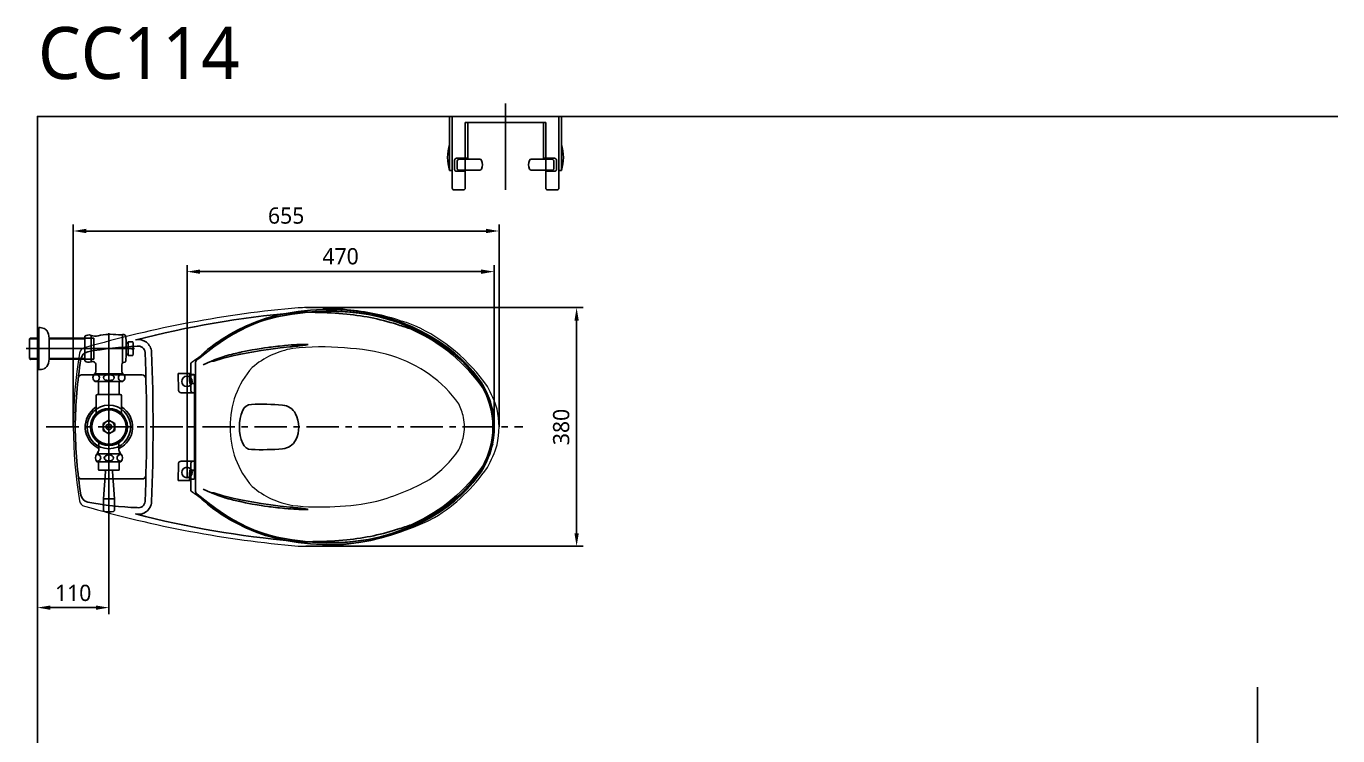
# Model space of a CAD drawing. Extents: x 26 to 4543, y 25 to 3100.
# Drawn here: x 173 to 2190, y 1152 to 2243 of the extents above; entities that cross this region are included whole.
import ezdxf

# ---------------------------------------------------------------- set-up
doc = ezdxf.new("R2010")
doc.units = 0
doc.header["$LTSCALE"] = 20
doc.header["$MEASUREMENT"] = 0
doc.linetypes.add('CENTER', pattern=[2, 1.25, -0.25, 0.25, -0.25])
doc.linetypes.add('DASHED2', pattern=[9.525, 6.35, -3.175])
doc.layers.get('0').update_dxf_attribs({"linetype": 'CONTINUOUS'})
doc.layers.get('DEFPOINTS').update_dxf_attribs({"linetype": 'CONTINUOUS'})
for name, color, linetype in [('1', 1, 'CONTINUOUS'), ('3', 3, 'CONTINUOUS'), ('4', 4, 'CONTINUOUS'), ('6', 6, 'CONTINUOUS'), ('CEN', 1, 'CENTER'), ('CENTER', 2, 'CENTER')]:
    doc.layers.add(name, color=color, linetype=linetype)
for name, color, linetype, lineweight in [('c', 4, 'CONTINUOUS', 20), ('M', 6, 'DASHED2', 5), ('y', 2, 'CONTINUOUS', 9)]:
    doc.layers.add(name, color=color, linetype=linetype, lineweight=lineweight)
doc.styles.add('GHS', font='romans', dxfattribs={"bigfont": 'ghs'})
doc.styles.get("Standard").update_dxf_attribs({"font": 'NanumGothic.ttf'})
doc.dimstyles.get("Standard").update_dxf_attribs({"dimtxt": 2.5, "dimasz": 2, "dimexe": 2, "dimexo": 1, "dimgap": 1.5, "dimtad": 1, "dimdec": 0, "dimlfac": 10, "dimrnd": 0.5, "dimzin": 0, "dimdsep": 46, "dimtxsty": 'Standard', "dimcen": 0, "dimclrt": 2, "dimadec": 0, "dimazin": 0, "dimtfac": 1, "dimtdec": 0, "dimtmove": 0, "dimatfit": 3, "dimfxl": 0, "dimtolj": 1, "dimtzin": 0, "dimarcsym": 0})

# ---------------------------------------------------------------- blocks, each defined once
blk = doc.blocks.new('*D15')
at = {"layer": '3', "color": 3, "lineweight": -2}
for p, q in [((300, 1484.5), (300, 1338.9)), ((190, 1429.6), (190, 1338.9)), ((210, 1348.9), (280, 1348.9))]:
    blk.add_line(p, q, dxfattribs=at)
at = {"layer": '3', "color": 3}
for points in [[(210, 1352.2), (210, 1345.5), (190, 1348.9)], [(280, 1352.2), (280, 1345.5), (300, 1348.9)]]:
    blk.add_solid(points, dxfattribs=at)
at = {"layer": 'DEFPOINTS', "color": 0}
for p in [(300, 1484.5), (190, 1429.6), (300, 1348.9)]:
    blk.add_point(p, dxfattribs=at)
at = {"layer": '3', "color": 2, "insert": (245, 1371.4), "char_height": 25, "attachment_point": 5}
blk.add_mtext('\\A1;110', dxfattribs=at)
blk = doc.blocks.new('A$C73FC0757')
at = {"color": 2}
for p, q in [((98.5, 486.1), (98.5, 481.1)), ((98.5, 486.1), (124, 485.6)), ((262.8, 486.1), (237.3, 485.6)), ((262.8, 486.1), (262.8, 481.1)), ((99.6, 466.5), (84.3, 466.5)), ((98.5, 481.1), (98.5, 474.6)), ((98.5, 474.6), (98.5, 468.8)), ((98.5, 467.7), (98.5, 468.8)), ((100, 465.9), (100.2, 462.1)), ((101.9, 466.3), (112.4, 466.3)), ((113.4, 465.8), (113.3, 465.8)), ((113.6, 462.9), (113.5, 464.5)), ((113.8, 465.8), (113.8, 464.9)), ((114, 465.8), (113.8, 465.8)), ((113.8, 464.9), (113.8, 461.1)), ((114, 466.6), (114, 468.2)), ((114, 466.6), (114, 466.3)), ((125, 466.4), (114, 466.6)), ((114, 466.3), (114, 461.1)), ((128, 481.6), (128, 474.6)), ((128, 474.6), (128, 463.4)), ((233.3, 481.6), (233.3, 474.6)), ((233.3, 474.6), (233.3, 463.4)), ((236.3, 466.4), (247.3, 466.6)), ((247.3, 466.6), (247.3, 468.2)), ((247.3, 466.6), (247.3, 466.3)), ((247.3, 466.3), (247.3, 461.1)), ((247.3, 465.8), (247.5, 465.8)), ((247.5, 465.8), (247.5, 464.9)), ((247.5, 464.9), (247.5, 461.1)), ((247.7, 462.9), (247.8, 464.5)), ((248, 465.8), (248, 465.8)), ((259.4, 466.3), (248.9, 466.3)), ((261.3, 465.9), (261.1, 462.1)), ((261.7, 466.5), (277, 466.5)), ((262.8, 481.1), (262.8, 474.6)), ((262.8, 474.6), (262.8, 468.8)), ((262.8, 467.7), (262.8, 468.8)), ((100.5, 462.8), (100.2, 462.8)), ((180.7, 461.1), (103.2, 461.1)), ((113.8, 462.8), (113.6, 462.8)), ((128, 463.4), (128, 463.1)), ((128, 463.1), (128, 461.1)), ((180.7, 461.1), (258.1, 461.1)), ((233.3, 463.4), (233.3, 463.1)), ((233.3, 463.1), (233.3, 461.1)), ((247.5, 462.8), (247.7, 462.8)), ((260.8, 462.8), (261.2, 462.8))]:
    blk.add_line(p, q, dxfattribs=at)
for points in [[(124, 485.6), (125, 485.5), (125.8, 485.2), (126.8, 484.4), (127.7, 483.1), (128, 481.6)], [(237.3, 485.6), (236.3, 485.5), (235.5, 485.2), (234.5, 484.4), (233.6, 483.1), (233.3, 481.6)], [(81.6, 465.5), (81.4, 465.3)], [(81.7, 465.6), (81.6, 465.5)], [(84.4, 466.5), (83, 466.3), (82, 465.8)], [(98.5, 468.8), (98.5, 468.7), (98.5, 468.1), (98.5, 467.5), (98.5, 466.8), (98.5, 466.5)], [(99.6, 466.5), (100, 466.4)], [(101.9, 466.3), (101.4, 466.2), (100.9, 465.9), (100.6, 465.4), (100.4, 464.9)], [(112.4, 466.3), (112.8, 466.3), (113.2, 466.1), (113.3, 465.8)], [(113.4, 465.8), (113.4, 465.7), (113.5, 465.3)], [(248, 465.8), (247.9, 465.7), (247.9, 465.3)], [(248.9, 466.3), (248.5, 466.3), (248.2, 466.1), (248, 465.8)], [(259.4, 466.3), (259.9, 466.2), (260.4, 465.9), (260.8, 465.4), (260.9, 464.9)], [(261.7, 466.5), (261.3, 466.4)], [(262.8, 468.8), (262.8, 468.7), (262.8, 468.1), (262.8, 467.5), (262.8, 466.8), (262.8, 466.5)], [(277, 466.5), (278.3, 466.3), (279.4, 465.8)], [(279.6, 465.6), (279.8, 465.5)], [(279.8, 465.5), (279.9, 465.3)], [(66.3, 446.2), (61.7, 440.7), (57.8, 435.6), (54.4, 431.1), (51.5, 427.1), (49.2, 423.7), (47.3, 420.9), (43.1, 414.4), (39, 407.6), (37.4, 404.9)], [(73.6, 452.1), (64.4, 440.4)], [(70.1, 449.5), (68.5, 448.4), (66.3, 446.2)], [(70.2, 449.2), (69.5, 447.9)], [(70.2, 449.5), (70.1, 449.5)], [(77.6, 457.4), (73.9, 452.4)], [(82.6, 459.6), (81.5, 459.6), (81.3, 459.6), (81.2, 459.6), (79.8, 459.1), (78.5, 458.4), (77.6, 457.4)], [(80.1, 435.9), (81.6, 439.8), (82.6, 441.9), (85, 447.4)], [(87.7, 459.6), (82.6, 459.6)], [(113.6, 461.1), (113.6, 462.1), (113.6, 462.9)], [(247.7, 461.1), (247.7, 462.1), (247.7, 462.9)], [(273.6, 459.6), (278.8, 459.6)], [(281.3, 435.9), (279.7, 439.8), (278.8, 441.9), (276.3, 447.4)], [(278.8, 459.6), (279.8, 459.6), (280.1, 459.6), (280.1, 459.6), (281.5, 459.1), (282.8, 458.4), (283.7, 457.4)], [(283.7, 457.4), (287.4, 452.4)], [(287.7, 452.1), (296.9, 440.4)], [(291.1, 449.5), (291.2, 449.5)], [(291.1, 449.2), (291.8, 447.9)], [(291.2, 449.5), (292.8, 448.4), (295.1, 446.2)], [(295.1, 446.2), (299.6, 440.7), (303.6, 435.6), (306.9, 431.1), (309.8, 427.1), (312.1, 423.7), (314, 420.9), (318.2, 414.4), (322.3, 407.6), (323.9, 404.9)], [(64.4, 440.4), (57.4, 431.1), (50.7, 421.5), (44.2, 411.6), (38.1, 401.4), (32.3, 390.8), (26.8, 380), (21.9, 369), (17.6, 357.6), (14.1, 345.9), (11.4, 334.2), (9, 322.4), (7.1, 310.5), (5.5, 298.6), (4.2, 286.7)], [(61.2, 436.4), (53.8, 426.2), (46.7, 415.7), (40, 404.9), (33.7, 393.7), (27.7, 382.1), (22.3, 370.3)], [(68.2, 387.3), (70.7, 399.7), (73.7, 412), (75, 416.8), (76.4, 421.6), (77.8, 426.3), (79.2, 431.1), (80.1, 435.9)], [(77.6, 430.8), (75.2, 424.5), (72.2, 415.5)], [(80.1, 435.9), (79.8, 435.4), (79.4, 434.7), (78.9, 433.6), (78.3, 432.3), (77.6, 430.8)], [(293.1, 387.3), (290.6, 399.7), (287.6, 412), (286.3, 416.8), (284.9, 421.6), (283.5, 426.3), (282.1, 431.1), (281.3, 435.9)], [(281.3, 435.9), (281.5, 435.4), (281.9, 434.7), (282.5, 433.6), (283, 432.3), (283.7, 430.8)], [(283.7, 430.8), (286.1, 424.5), (289.1, 415.5)], [(296.9, 440.4), (303.9, 431.1), (310.6, 421.5), (317.1, 411.6), (323.2, 401.4), (329, 390.8), (334.5, 380), (339.4, 369), (343.7, 357.6), (347.2, 345.9), (349.9, 334.2), (352.3, 322.4), (354.3, 310.5), (355.9, 298.6), (357.1, 286.7)], [(300.1, 436.4), (307.5, 426.2), (314.6, 415.7), (321.3, 404.9), (327.7, 393.7), (333.6, 382.1), (339, 370.3)], [(37.4, 404.9), (32, 395), (25.7, 382.1), (19.3, 367), (13.8, 351.6), (9.4, 335.8), (5.9, 319.8), (3, 301.3), (1.1, 282.7), (0, 264), (0, 245.3), (1, 226.7), (3.1, 208.1), (6.3, 189.7), (10, 173.7), (14.6, 158), (20, 142.5), (26.2, 127.4), (33.1, 112.6), (40.9, 98.2), (49.6, 84.3), (59, 70.9), (67.1, 60.6), (75.7, 50.8), (84.9, 41.5), (94.8, 32.8), (105.2, 24.9), (111.9, 20.2), (119, 16), (126.2, 12.2), (133.5, 9.1), (136.6, 7.9), (139.6, 6.8), (142.7, 5.8), (146.6, 4.6), (151.5, 3.4), (157.3, 2.2), (164, 1.1), (169.4, 0.5)], [(72.2, 415.5), (72.2, 415.5), (72.2, 415.5), (72.1, 415.3), (71.9, 414.6), (71.8, 414.1), (71.6, 413.6), (71.5, 413), (71.3, 412.4), (71.2, 412.2), (70.8, 410.7), (70.3, 409.1), (70, 407.7), (69.5, 405.9), (69, 403.9), (68.3, 401.1), (67.7, 398.4), (67, 395.7), (66.6, 393.9), (66.3, 392.3), (65.9, 390.6), (65.3, 388)], [(323.9, 404.9), (329.3, 395), (335.6, 382.1), (342, 367), (347.5, 351.6), (352, 335.8), (355.4, 319.8), (358.3, 301.3), (360.3, 282.7), (361.3, 264), (361.3, 245.3), (360.3, 226.7), (358.2, 208.1), (355, 189.7), (351.3, 173.7), (346.7, 158), (341.3, 142.5), (335.2, 127.4), (328.2, 112.6), (320.4, 98.2), (311.7, 84.3), (302.3, 70.9), (294.2, 60.6), (285.6, 50.8), (276.4, 41.5), (266.5, 32.8), (256.1, 24.9), (249.4, 20.2), (242.4, 16), (235.1, 12.2), (227.9, 9.1), (224.7, 7.9), (221.7, 6.8), (218.6, 5.8), (214.7, 4.6), (209.8, 3.4), (204, 2.2), (197.3, 1.1), (192, 0.5)], [(289.1, 415.5), (289.1, 415.5), (289.1, 415.5), (289.2, 415.3), (289.4, 414.6), (289.6, 414.1), (289.7, 413.6), (289.9, 413), (290, 412.4), (290.1, 412.2), (290.5, 410.7), (291, 409.1), (291.4, 407.7), (291.8, 405.9), (292.3, 403.9), (293, 401.1), (293.6, 398.4), (294.3, 395.7), (294.7, 393.9), (295, 392.3), (295.4, 390.6), (296, 388)], [(65.3, 388), (64.1, 382.5), (63.1, 377.5), (62.1, 372), (60.8, 364.3), (59.8, 358.2), (59.1, 353.1), (58.4, 348), (58, 345.3), (57.7, 343), (57.4, 340.1), (56.9, 336.5), (56.5, 332.6), (56.2, 330.1), (55.7, 325.8), (55.4, 322.4), (54.9, 316.9), (54.6, 312), (54.3, 308), (54.2, 306.8), (54.2, 305.6), (54.1, 304.4), (54.1, 303.2), (54, 302), (54, 300.8), (53.9, 299.7), (53.9, 297.9), (53.9, 296), (53.8, 293.9), (53.8, 291.5), (53.8, 290.5), (53.8, 289.8), (53.8, 289.2), (53.8, 288), (53.8, 287.7), (53.8, 287.4), (53.8, 287.1), (53.8, 286.9), (53.9, 286.8), (53.9, 286.8), (53.9, 286.8), (53.9, 286.8)], [(53.9, 286.8), (54, 287.3), (54.1, 287.9), (54.3, 288.6), (54.4, 289.2), (54.5, 289.9), (54.7, 290.8), (54.7, 291), (54.8, 291.5), (54.9, 292.4), (55.3, 294.3), (55.6, 296.9), (56, 299.4), (56.3, 301.9), (56.5, 304.4), (57, 309.9), (57.1, 310.6), (57.2, 311.2), (57.2, 311.8), (57.3, 312.4), (57.3, 313), (57.4, 313.7), (57.5, 314.3), (59, 329), (60.8, 343.7), (62.9, 358.3), (65.4, 372.8), (68.2, 387.3)], [(307.5, 286.8), (307.3, 287.3), (307.2, 287.9), (307.1, 288.6), (306.9, 289.2), (306.8, 289.9), (306.7, 290.8), (306.6, 291), (306.5, 291.5), (306.4, 292.4), (306.1, 294.3), (305.7, 296.9), (305.4, 299.4), (305.1, 301.9), (304.8, 304.4), (304.3, 309.9), (304.2, 310.6), (304.2, 311.2), (304.1, 311.8), (304, 312.4), (304, 313), (303.9, 313.7), (303.9, 314.3), (302.3, 329), (300.5, 343.7), (298.4, 358.3), (295.9, 372.8), (293.1, 387.3)], [(296, 388), (297.2, 382.5), (298.2, 377.5), (299.2, 372), (300.5, 364.3), (301.5, 358.2), (302.2, 353.1), (302.9, 348), (303.3, 345.3), (303.6, 343), (303.9, 340.1), (304.4, 336.5), (304.8, 332.6), (305.1, 330.1), (305.6, 325.8), (305.9, 322.4), (306.4, 316.9), (306.8, 312), (307, 308), (307.1, 306.8), (307.2, 305.6), (307.2, 304.4), (307.3, 303.2), (307.3, 302), (307.3, 300.8), (307.4, 299.7), (307.4, 297.9), (307.4, 296), (307.5, 293.9), (307.5, 291.5), (307.5, 290.5), (307.5, 289.8), (307.5, 289.2), (307.5, 288), (307.5, 287.7), (307.5, 287.4), (307.5, 287.1), (307.5, 286.9), (307.5, 286.8), (307.4, 286.8), (307.4, 286.8), (307.4, 286.8)], [(21.8, 368.9), (17.7, 358.3), (14, 346.1), (11.1, 333.6), (8.7, 321), (6.6, 308.4), (4.6, 291.7), (3.3, 275), (2.7, 258.2), (2.8, 241.9), (3.6, 225.6), (5.3, 209.3), (7.8, 193.2), (11.2, 177.2), (12.4, 172.6)], [(22.3, 370.3), (21.8, 368.9)], [(339, 370.3), (339.6, 368.9)], [(339.6, 368.9), (343.6, 358.3), (347.3, 346.1), (350.2, 333.6), (352.6, 321), (354.7, 308.4), (356.7, 291.7), (358, 275), (358.6, 258.2), (358.5, 241.9), (357.7, 225.6), (356.1, 209.3), (353.6, 193.2), (350.1, 177.2), (349, 172.6)], [(4.2, 286.7), (3.2, 272.1), (2.8, 257.9), (2.8, 254.3), (2.8, 250.7), (2.8, 247.1), (2.9, 243.6), (3, 240.1), (3.1, 236.6), (4, 222.2), (5.6, 207.8), (7.8, 193.3), (10.9, 178.8)], [(53.8, 286.3), (53.8, 286.5), (53.9, 286.8)], [(307.5, 286.3), (307.5, 286.5), (307.4, 286.8)], [(357.1, 286.7), (358.1, 272.1), (358.5, 257.9), (358.6, 254.3), (358.5, 250.7), (358.5, 247.1), (358.4, 243.6), (358.3, 240.1), (358.2, 236.6), (357.3, 222.2), (355.8, 207.8), (353.5, 193.3), (350.4, 178.8)], [(10.9, 178.8), (12.8, 171.1), (15.2, 162.7), (18, 153.6), (19, 150.8), (20, 147.9), (21.1, 145), (22.2, 142), (23, 139.8), (23.8, 138), (24.5, 136.1), (25.3, 134.3), (27.5, 129.1), (29.8, 123.9), (32.2, 118.8), (34.6, 114), (36.4, 110.5), (38.7, 106.2), (41, 102), (43.4, 97.9), (45.8, 93.9), (48.2, 90.1), (50.6, 86.4), (53, 82.8), (55.4, 79.3)], [(12.4, 172.6), (15.5, 161.4), (20.7, 146), (25.9, 132.6), (31.8, 119.6), (38.3, 106.9), (45.4, 94.5), (51.1, 85.5)], [(350.4, 178.8), (348.5, 171.1), (346.1, 162.7), (343.3, 153.6), (342.3, 150.8), (341.3, 147.9), (340.2, 145), (339.1, 142), (338.3, 139.8), (337.5, 138), (336.8, 136.1), (336.1, 134.3), (333.8, 129.1), (331.5, 123.9), (329.1, 118.8), (326.7, 114), (324.9, 110.5), (322.6, 106.2), (320.3, 102), (317.9, 97.9), (315.5, 93.9), (313.1, 90.1), (310.7, 86.4), (308.3, 82.8), (306, 79.3)], [(349, 172.6), (345.8, 161.4), (340.7, 146), (335.4, 132.6), (329.6, 119.6), (323.1, 106.9), (315.9, 94.5), (310.3, 85.5)], [(51.1, 85.5), (53.1, 82.5), (59, 74.1)], [(310.3, 85.5), (308.2, 82.5), (302.3, 74.1)], [(55.4, 79.3), (59.2, 73.9), (65.3, 65.9), (71.2, 58.8), (76.7, 52.5), (82.1, 46.9)], [(67.4, 63.2), (70.1, 59.9), (77, 52.1), (84.2, 44.7), (91.9, 37.7), (99.8, 31.1), (107.6, 25.3), (110.8, 23.1), (114, 21), (117.2, 19.1), (120.7, 17.1), (125.1, 14.8), (130.3, 12.3), (136.4, 9.9), (143.4, 7.4), (151.3, 5.3), (157.8, 3.9), (164.9, 2.8), (172.4, 2), (178.5, 1.8)], [(293.9, 63.2), (291.2, 59.9), (284.3, 52.1), (277.1, 44.7), (269.4, 37.7), (261.5, 31.1), (253.7, 25.3), (250.5, 23.1), (247.3, 21), (244.2, 19.1), (240.6, 17.1), (236.2, 14.8), (231, 12.3), (224.9, 9.9), (217.9, 7.4), (210, 5.3), (203.5, 3.9), (196.5, 2.8), (188.9, 2), (182.8, 1.8)], [(306, 79.3), (302.1, 73.9), (296, 65.9), (290.2, 58.8), (284.6, 52.5), (279.2, 46.9)], [(77.3, 51.7), (79.9, 49), (86.7, 42.4), (93.8, 36), (101.2, 30), (108.9, 24.4), (116.9, 19.2), (125.3, 14.7), (134, 10.8), (143, 7.6), (152.1, 5), (161.5, 3.2), (171, 2.1), (178.5, 1.8)], [(82.1, 46.9), (84.7, 44.4), (86.9, 42.3), (88.9, 40.5), (90.4, 39.1), (91.6, 38), (92.8, 37), (99.8, 31.3), (104.3, 27.9), (108.9, 24.5), (113.7, 21.4), (118.2, 18.6), (123.4, 15.8), (129.3, 12.9), (135.9, 10.1), (140.2, 8.6), (145.2, 7), (150.8, 5.5), (157.2, 4.1), (164.2, 2.9), (172, 2.2), (180.5, 1.9)], [(279.2, 46.9), (276.6, 44.4), (274.4, 42.3), (272.5, 40.5), (270.9, 39.1), (269.7, 38), (268.5, 37), (261.5, 31.3), (257, 27.9), (252.4, 24.5), (247.7, 21.4), (243.1, 18.6), (237.9, 15.8), (232, 12.9), (225.4, 10.1), (221.1, 8.6), (216.2, 7), (210.5, 5.5), (204.1, 4.1), (197.1, 2.9), (189.3, 2.2), (180.8, 1.9)], [(180.5, 1.6), (178.4, 1.6), (176.4, 1.6), (174.4, 1.7), (172.5, 1.9), (170.7, 2), (168.8, 2.2), (165.2, 2.7)], [(169.4, 0.5), (171.8, 0.3), (180.5, 0)], [(180.8, 1.6), (182.9, 1.6), (184.9, 1.6), (186.9, 1.7), (188.8, 1.9), (190.7, 2), (192.5, 2.2), (196.1, 2.7)], [(192, 0.5), (189.5, 0.3), (180.8, 0)]]:
    blk.add_lwpolyline(points, dxfattribs=at)
for centre, major_axis, ratio, start_param, end_param in [((82.2, 464.6), (0.56, -0.976), 0.892822, 3.476571, 3.6216), ((100, 457.1), (0, -9.37), 0.017455, 2.786209, 3.040543), ((125, 463.4), (-3, 0), 0.999391, 3.141593, 4.694936), ((70.2, 447.5), (0.709, -0.379), 0.952985, 2.97194, 3.352962), ((71, 448.9), (0.747, -0.461), 0.943783, 3.03219, 3.352263), ((71, 448.9), (0.747, -0.461), 0.943783, 3.352263, 3.398833), ((103.2, 462.1), (3, 0), 0.347943, 3.157993, 4.712389), ((100.5, 458.8), (0, -4.05), 0.017455, 3.141587, 3.298884), ((100.5, 458.8), (0, -4.05), 0.017455, 2.358198, 3.141587)]:
    blk.add_ellipse(centre, major_axis=major_axis, ratio=ratio, start_param=start_param, end_param=end_param, dxfattribs=at)
at = {"color": 2, "extrusion": (0, 0, -1)}
for centre, major_axis, ratio, start_param, end_param in [((236.3, 463.4), (3, 0), 0.999391, 3.141593, 4.694936), ((261.4, 457.1), (0, -9.37), 0.017455, 2.786209, 3.040543), ((279.1, 464.6), (-0.56, -0.976), 0.892822, 3.476571, 3.6216), ((258.1, 462.1), (-3, 0), 0.347943, 3.157993, 4.712389), ((260.8, 458.8), (0, -4.05), 0.017455, 3.141587, 3.298884), ((260.8, 458.8), (0, -4.05), 0.017455, 2.358198, 3.141587), ((290.3, 448.9), (-0.747, -0.461), 0.943783, 3.03219, 3.352263), ((290.3, 448.9), (-0.747, -0.461), 0.943783, 3.352263, 3.398833), ((291.1, 447.5), (-0.709, -0.379), 0.952985, 2.97194, 3.352962)]:
    blk.add_ellipse(centre, major_axis=major_axis, ratio=ratio, start_param=start_param, end_param=end_param, dxfattribs=at)
at = {"color": 2}
for points, knots in [([(81, 464.8), (81, 464.8), (80.9, 464.7), (80.8, 464.6), (80.7, 464.4), (80.5, 464.1), (80.3, 463.8), (80, 463.4), (79.7, 462.9), (79.3, 462.4), (78.8, 461.7), (78.4, 461.1), (77.9, 460.4), (77.4, 459.7), (76.9, 458.9), (76.3, 458.2), (75.8, 457.4), (75.2, 456.6), (74.7, 455.9), (74.2, 455.1), (73.7, 454.4), (73.2, 453.7), (72.7, 453.1), (72.5, 452.7), (72.3, 452.5)], [0.0812862, 0.0812862, 0.0812862, 0.0812862, 0.09375, 0.125, 0.15625, 0.1875, 0.21875, 0.25, 0.28125, 0.3125, 0.34375, 0.375, 0.40625, 0.4375, 0.46875, 0.5, 0.53125, 0.5625, 0.59375, 0.625, 0.65625, 0.6875, 0.71875, 0.75, 0.75, 0.75, 0.75]), ([(81.3, 465.2), (81.3, 465.2), (81.2, 465.1), (81.1, 465), (81, 464.9), (81, 464.8)], [0, 0, 0, 0, 0.03125, 0.0625, 0.08128616, 0.08128616, 0.08128616, 0.08128616]), ([(82, 465.8), (82, 465.8), (81.9, 465.8), (81.9, 465.8), (81.8, 465.8)], [0.79656395, 0.79656395, 0.79656395, 0.79656395, 0.81325019, 0.85225793, 0.85225793, 0.85225793, 0.85225793]), ([(100.3, 463.1), (100.4, 463.4), (100.4, 464.1), (100.4, 464.8), (100.4, 464.9), (100.4, 464.9)], [0.4351225, 0.4351225, 0.4351225, 0.4351225, 0.6, 0.8, 1, 1, 1, 1]), ([(261, 463.1), (261, 463.4), (260.9, 464.1), (260.9, 464.8), (260.9, 464.9), (260.9, 464.9)], [0.4351225, 0.4351225, 0.4351225, 0.4351225, 0.6, 0.8, 1, 1, 1, 1]), ([(279.3, 465.8), (279.4, 465.8), (279.4, 465.8), (279.4, 465.8), (279.5, 465.8)], [0.79656395, 0.79656395, 0.79656395, 0.79656395, 0.81325019, 0.85225793, 0.85225793, 0.85225793, 0.85225793]), ([(280, 465.2), (280.1, 465.2), (280.1, 465.1), (280.2, 465), (280.3, 464.9), (280.3, 464.8)], [0, 0, 0, 0, 0.03125, 0.0625, 0.08128616, 0.08128616, 0.08128616, 0.08128616]), ([(280.3, 464.8), (280.3, 464.8), (280.4, 464.7), (280.5, 464.6), (280.6, 464.4), (280.8, 464.1), (281.1, 463.8), (281.3, 463.4), (281.7, 462.9), (282, 462.4), (282.5, 461.7), (282.9, 461.1), (283.4, 460.4), (283.9, 459.7), (284.5, 458.9), (285, 458.2), (285.5, 457.4), (286.1, 456.6), (286.6, 455.9), (287.1, 455.1), (287.6, 454.4), (288.1, 453.7), (288.6, 453.1), (288.9, 452.7), (289, 452.5)], [0.0812862, 0.0812862, 0.0812862, 0.0812862, 0.09375, 0.125, 0.15625, 0.1875, 0.21875, 0.25, 0.28125, 0.3125, 0.34375, 0.375, 0.40625, 0.4375, 0.46875, 0.5, 0.53125, 0.5625, 0.59375, 0.625, 0.65625, 0.6875, 0.71875, 0.75, 0.75, 0.75, 0.75])]:
    blk.add_open_spline(points, degree=3, knots=knots, dxfattribs=at)
for points in [[(81.8, 465.8), (81.8, 465.7), (81.7, 465.7), (81.7, 465.6)], [(114, 468.2), (111.5, 468.3), (106.4, 468.5), (101.2, 468.7), (98.5, 468.8)], [(100.8, 465.9), (100.6, 465.9), (100.3, 465.9), (100, 465.9)], [(113.5, 464.5), (113.5, 464.6), (113.5, 464.9), (113.5, 465.2), (113.5, 465.3), (113.5, 465.3)], [(247.3, 468.2), (249.8, 468.3), (254.9, 468.5), (260.1, 468.7), (262.8, 468.8)], [(247.8, 464.5), (247.8, 464.6), (247.8, 464.9), (247.8, 465.2), (247.8, 465.3), (247.9, 465.3)], [(260.5, 465.9), (260.7, 465.9), (261, 465.9), (261.3, 465.9)], [(279.5, 465.8), (279.5, 465.7), (279.6, 465.7), (279.7, 465.6)], [(69.6, 448), (69.5, 447.9), (69.5, 447.8), (69.3, 447.5), (69.1, 447.2), (68.9, 446.9), (68.6, 446.5), (68.3, 446), (68, 445.5), (67.6, 444.9), (67.1, 444.3), (66.6, 443.6), (66.1, 442.9), (65.5, 442.1), (64.9, 441.3), (64.3, 440.5), (63.7, 439.6), (63, 438.8), (62.4, 437.9), (61.8, 437.1), (61.4, 436.6), (61.2, 436.4)], [(70.3, 449.5), (70.3, 449.3), (70.1, 449), (69.8, 448.5), (69.6, 448.1), (69.6, 448)], [(72.3, 452.5), (72.2, 452.3), (71.9, 452), (71.6, 451.4), (71.3, 451), (71, 450.6), (70.8, 450.2), (70.6, 449.9), (70.5, 449.7), (70.4, 449.5), (70.3, 449.5)], [(73.9, 452.4), (73.9, 452.4), (73.8, 452.3), (73.7, 452.2), (73.6, 452.1)], [(180.5, 459.2), (170.9, 459.2), (151.2, 459.2), (121.2, 459.3), (99.1, 459.5), (87.7, 459.6)], [(100.3, 462.9), (100.3, 462.9), (100.3, 463), (100.3, 463.1)], [(180.5, 459.2), (180.5, 459.2), (180.6, 459.2), (180.7, 459.2)], [(180.8, 459.2), (190.5, 459.2), (210.1, 459.2), (240.1, 459.3), (262.2, 459.5), (273.6, 459.6)], [(261, 462.9), (261, 462.9), (261, 463), (261, 463.1)], [(287.4, 452.4), (287.5, 452.4), (287.5, 452.3), (287.6, 452.2), (287.7, 452.1)], [(289, 452.5), (289.1, 452.3), (289.4, 452), (289.7, 451.4), (290, 451), (290.3, 450.6), (290.5, 450.2), (290.7, 449.9), (290.9, 449.7), (290.9, 449.5), (291, 449.5)], [(291, 449.5), (291.1, 449.3), (291.2, 449), (291.5, 448.5), (291.7, 448.1), (291.7, 448)], [(291.7, 448), (291.8, 447.9), (291.9, 447.8), (292, 447.5), (292.2, 447.2), (292.4, 446.9), (292.7, 446.5), (293, 446), (293.4, 445.5), (293.8, 444.9), (294.2, 444.3), (294.7, 443.6), (295.2, 442.9), (295.8, 442.1), (296.4, 441.3), (297, 440.5), (297.6, 439.6), (298.3, 438.8), (298.9, 437.9), (299.5, 437.1), (299.9, 436.6), (300.1, 436.4)]]:
    blk.add_open_spline(points, degree=3, dxfattribs=at)
at = {"layer": 'CEN', "color": 2, "ltscale": 20}
blk.add_line((180.7, 461.1), (180.7, 472.5), dxfattribs=at)
blk = doc.blocks.new('*D48')
at = {"layer": '3', "color": 3, "lineweight": -2}
for p, q in [((245.2, 1626.7), (245.2, 1938.1)), ((900, 1626.7), (900, 1938.1)), ((265.2, 1928.1), (880, 1928.1))]:
    blk.add_line(p, q, dxfattribs=at)
at = {"layer": '3', "color": 3}
for points in [[(265.2, 1931.5), (265.2, 1924.8), (245.2, 1928.1)], [(880, 1931.5), (880, 1924.8), (900, 1928.1)]]:
    blk.add_solid(points, dxfattribs=at)
at = {"layer": 'DEFPOINTS', "color": 0}
for p in [(900, 1928.1), (245.2, 1626.7), (900, 1626.7)]:
    blk.add_point(p, dxfattribs=at)
at = {"layer": '3', "color": 2, "insert": (572.6, 1951.7), "char_height": 25, "attachment_point": 5}
blk.add_mtext('\\A1;655', dxfattribs=at)
blk = doc.blocks.new('*D49')
at = {"layer": '3', "color": 3, "lineweight": -2}
for p, q in [((420.1, 1548.7), (420.1, 1875.6)), ((440.1, 1865.6), (872.5, 1865.6)), ((892.5, 1626.9), (892.5, 1875.6))]:
    blk.add_line(p, q, dxfattribs=at)
at = {"layer": '3', "color": 3}
for points in [[(440.1, 1868.9), (440.1, 1862.2), (420.1, 1865.6)], [(872.5, 1868.9), (872.5, 1862.2), (892.5, 1865.6)]]:
    blk.add_solid(points, dxfattribs=at)
at = {"layer": 'DEFPOINTS', "color": 0}
for p in [(892.5, 1865.6), (892.5, 1626.9), (420.1, 1548.7)]:
    blk.add_point(p, dxfattribs=at)
at = {"layer": '3', "color": 2, "insert": (656.3, 1889.1), "char_height": 25, "attachment_point": 5}
blk.add_mtext('\\A1;470', dxfattribs=at)
blk = doc.blocks.new('*D50')
at = {"layer": '3', "color": 3, "lineweight": -2}
for p, q in [((603.1, 1810.2), (1029.3, 1810.2)), ((1019.3, 1790.2), (1019.3, 1463.2)), ((603.1, 1443.2), (1029.3, 1443.2))]:
    blk.add_line(p, q, dxfattribs=at)
at = {"layer": '3', "color": 3}
for points in [[(1016, 1790.2), (1022.7, 1790.2), (1019.3, 1810.2)], [(1016, 1463.2), (1022.7, 1463.2), (1019.3, 1443.2)]]:
    blk.add_solid(points, dxfattribs=at)
at = {"layer": 'DEFPOINTS', "color": 0}
for p in [(603.1, 1810.2), (603.1, 1443.2), (1019.3, 1443.2)]:
    blk.add_point(p, dxfattribs=at)
at = {"layer": '3', "color": 2, "insert": (995.7, 1626.7), "char_height": 25, "attachment_point": 5, "rotation": 90}
blk.add_mtext('\\A1;380', dxfattribs=at)

msp = doc.modelspace()

# ---------------------------------------------------------------- linework, layer by layer
at = {"color": 7}
for p, q in [((350.92288, 1706.7154), (257.89224, 1706.7154)), ((350.92288, 1546.7154), (257.89224, 1546.7154))]:
    msp.add_line(p, q, dxfattribs=at)
for centre, radius in [((420.05057, 1696.7154), 8), ((300.00001, 1626.7154), 33.5), ((420.05057, 1556.7154), 8)]:
    msp.add_circle(centre, radius, dxfattribs=at)
for centre, radius, start, end in [((713.90171, 318.40123), 1489.51444, 95.01320658, 104.47105438), ((603.74759, 1605.52323), 197.70939, 90, 95.82553124), ((603.12328, 1506.54359), 296.68968, 87.30766666, 89.87943578), ((613.88605, 1310.62006), 492.29028, 83.93328529, 89.5980852), ((632.8469, 1441.10496), 360.56714, 71.47003918, 84.72270526), ((674.24282, 1537.20492), 256.44152, 68.64276824, 73.41628838), ((656.28783, 1532.54476), 267.74245, 34.79460198, 65.42582368), ((345.51184, 1741.02875), 20, 2.4313516, 102.67361672), ((271.30986, 1728.01416), 15, 104.83242152, 166.85567064), ((367.25052, 1179.38707), 571.89901, 92.39839577, 100.04795259), ((345.51184, 1741.02875), 10, 2.4313516, 102.67361672), ((-2346.71163, 1626.71538), 2704.64929, 357.56864837, 2.4313516), ((-2346.71163, 1626.71538), 2714.64929, 357.56864837, 2.4313516), ((1036.70739, 1615.439), 788.58094, 171.54212499, 179.18034124), ((257.89224, 1701.7154), 5, 90, 173.67507908), ((350.92288, 1700.7154), 6, 1.57131209, 90), ((723.54403, 1600.5216), 174.59501, 17.32800915, 29.0605567), ((1036.03871, 1637.96616), 787.91196, 180.81849071, 188.46315653), ((723.54403, 1652.90919), 174.59501, 330.9394433, 342.67199085), ((656.28783, 1720.88604), 267.74245, 294.57417632, 325.20539802), ((257.89224, 1551.7154), 5, 186.32492092, 270), ((350.92288, 1552.7154), 6, 270, 358.42868868), ((271.31344, 1525.41807), 15, 193.14635847, 255.16960759), ((367.25052, 2074.04372), 571.89901, 259.95204741, 267.60160423), ((345.51184, 1512.402), 20, 257.32638118, 357.56864837), ((714.22291, 2938.02002), 1492.51657, 255.52368243, 264.97147898), ((345.51184, 1512.402), 10, 257.32638118, 357.56864837), ((675.03456, 1714.07131), 254.14659, 286.60430703, 291.36789078), ((613.70015, 1945.09613), 494.58253, 270.38918731, 276.0601497), ((632.8469, 1812.32583), 360.56714, 275.27729474, 288.52996082), ((603.74759, 1647.90756), 197.70939, 264.09326277, 270), ((603.12328, 1746.8872), 296.68968, 270.12056422, 272.69233334)]:
    msp.add_arc(centre, radius, start, end, dxfattribs=at)
at = {"layer": '1'}
msp.add_line((910, 1991.22805), (910, 2123.98671), dxfattribs=at)
at = {"layer": '3', "color": 7}
for centre, radius, start, end in [((519.67913, 1646.42265), 15, 92.2987918, 156.75354699), ((534.85133, 1268.46914), 393.25791, 85.32033606, 92.2987918), ((564.89557, 1635.49943), 25, 27.43109746, 85.32033606), ((565.52961, 1626.72709), 64.90171, 156.75354699, 203.25832723), ((547.99447, 1626.72709), 44.04209, 333.02295708, 27.43109746), ((519.68322, 1607.02203), 15, 203.25832723, 267.67386014), ((564.96456, 1618.08896), 25, 275.07110766, 333.02295708), ((534.21062, 1964.65375), 372.92665, 267.67386014, 275.07110766)]:
    msp.add_arc(centre, radius, start, end, dxfattribs=at)
at = {"layer": '4'}
for p, q in [((824, 2104.22805), (996, 2104.22805)), ((824, 2104.22805), (824, 2021.22805)), ((828, 1994.22805), (828, 2104.22805)), ((992, 1994.22805), (992, 2104.22805)), ((996, 2104.22805), (996, 2021.22805)), ((848, 2094.92236), (972, 2094.92236)), ((848, 1994.22805), (848, 2094.92236)), ((851.77251, 2094.92236), (851.77251, 2039.92236)), ((968.22748, 2094.92236), (968.22748, 2039.92236)), ((972, 1994.22805), (972, 2094.92236)), ((848, 2039.92236), (834.6252, 2039.92236)), ((848, 2038.42236), (838.6252, 2038.42236)), ((851.77251, 2039.92236), (848, 2039.92236)), ((848, 2038.42236), (870.45493, 2038.42236)), ((972, 2038.42236), (949.54507, 2038.42236)), ((968.22748, 2039.92236), (972, 2039.92236)), ((972, 2039.92236), (985.3748, 2039.92236)), ((972, 2038.42236), (981.3748, 2038.42236)), ((824, 2021.22805), (828, 2021.22805)), ((831.6252, 2036.92236), (831.6252, 2022.92236)), ((848, 2019.92236), (834.6252, 2019.92236)), ((835.6252, 2035.42236), (835.6252, 2024.42236)), ((848, 2021.42236), (838.6252, 2021.42236)), ((848, 2021.42236), (870.45493, 2021.42236)), ((972, 2021.42236), (949.54507, 2021.42236)), ((972, 2021.42236), (981.3748, 2021.42236)), ((972, 2019.92236), (985.3748, 2019.92236)), ((984.3748, 2035.42236), (984.3748, 2024.42236)), ((988.3748, 2036.92236), (988.3748, 2022.92236)), ((992, 2021.22805), (996, 2021.22805)), ((831, 1991.22805), (845, 1991.22805)), ((975, 1991.22805), (989, 1991.22805)), ((192, 1763.47805), (192, 1779.72805)), ((178, 1762.32805), (179.15, 1763.47805)), ((178, 1747.22805), (178, 1762.32805)), ((178, 1762.32805), (178, 1761.22805)), ((192, 1762.32805), (178, 1762.32805)), ((178, 1761.22805), (178, 1733.22805)), ((179.15, 1763.47805), (192, 1763.47805)), ((192, 1763.47805), (192, 1730.97805)), ((207.99844, 1763.47805), (263.00001, 1763.4654)), ((207.99844, 1763.47805), (207.99844, 1730.97805)), ((263.00001, 1762.3154), (207.99844, 1762.32805)), ((263.00001, 1762.3154), (261.00816, 1763.4654)), ((263.00001, 1766.2154), (263.00001, 1747.2154)), ((263.00001, 1763.4654), (277.00001, 1763.4654)), ((272.45716, 1767.62691), (272.45716, 1726.80388)), ((277.00001, 1763.4654), (277.00001, 1730.9654)), ((300.00001, 1770.96616), (300.00001, 1484.5245)), ((314.52998, 1768.2154), (321.00001, 1768.2154)), ((321.00001, 1768.7154), (321.00001, 1726.2154)), ((321.00001, 1768.7154), (322.79042, 1768.7154)), ((325.77493, 1766.01978), (326.70672, 1756.8835)), ((326.70672, 1756.8835), (326.70672, 1737.54729)), ((329.72429, 1757.6077), (329.1728, 1756.45453)), ((336.72429, 1757.6077), (329.72429, 1757.6077)), ((329.72429, 1757.6077), (329.72429, 1736.82309)), ((172.82716, 1747.22805), (339.5003, 1747.2154)), ((263.00001, 1747.2154), (263.00001, 1728.2154)), ((325.77493, 1728.41101), (326.70672, 1737.5473)), ((329.72429, 1736.82309), (329.1728, 1737.97626)), ((336.72429, 1736.82309), (329.72429, 1736.82309)), ((335.50001, 1747.9654), (335.50001, 1746.4654)), ((337.50001, 1747.9654), (335.50001, 1747.9654)), ((337.50001, 1746.4654), (335.50001, 1746.4654)), ((178, 1733.22805), (178, 1732.12805)), ((178, 1732.12805), (178, 1733.22805)), ((178, 1732.12805), (179.15, 1730.97805)), ((192, 1732.12805), (178, 1732.12805)), ((192, 1730.97805), (179.15, 1730.97805)), ((192, 1730.97805), (192, 1714.72805)), ((263.00001, 1732.1154), (207.99844, 1732.12805)), ((263.00001, 1730.9654), (207.99844, 1730.97805)), ((263.00001, 1732.1154), (261.00816, 1730.9654)), ((263.00001, 1730.9654), (277.00001, 1730.9654)), ((280.00001, 1722.38087), (280.00001, 1711.3204)), ((320.00001, 1722.09229), (320.00001, 1716.22378)), ((320.00001, 1716.22378), (320.00001, 1711.3204)), ((321.50001, 1725.7154), (322.79042, 1725.7154)), ((279.00001, 1708.58835), (278.18859, 1708.58835)), ((278.42266, 1708.58835), (280.00001, 1711.3204)), ((282.75001, 1696.83507), (278.50001, 1696.83507)), ((282.75001, 1696.83507), (278.50001, 1696.83507)), ((279.00001, 1708.58835), (300.00001, 1708.58835)), ((279.00001, 1708.58835), (279.90001, 1708.58835)), ((282.75001, 1696.83507), (300.00001, 1696.83507)), ((282.75001, 1696.83507), (284.00001, 1696.83507)), ((284.00001, 1676.7154), (284.00001, 1696.83507)), ((321.00001, 1708.58835), (300.00001, 1708.58835)), ((317.25001, 1696.83507), (300.00001, 1696.83507)), ((316.00001, 1676.7154), (316.00001, 1696.83507)), ((316.00001, 1676.7154), (316.00001, 1696.83507)), ((317.25001, 1696.83507), (321.50001, 1696.83507)), ((321.57736, 1708.58835), (320.00001, 1711.3204)), ((321.00001, 1708.58835), (321.81143, 1708.58835)), ((280.50001, 1674.7154), (280.50001, 1647.50001)), ((282.50001, 1676.7154), (284.00001, 1676.7154)), ((284.00001, 1676.7154), (317.50001, 1676.7154)), ((317.50001, 1676.7154), (316.00001, 1676.7154)), ((319.50001, 1647.50001), (319.50001, 1674.7154)), ((295.67168, 1627.50904), (304.32835, 1627.50904)), ((295.67168, 1625.92175), (304.32835, 1625.92175)), ((284.50001, 1590.98334), (284.50001, 1602.79887)), ((315.50001, 1590.98334), (315.50001, 1602.79887)), ((281.54181, 1585.2154), (300.00001, 1585.2154)), ((282.50001, 1586.7154), (284.09809, 1589.48334)), ((282.50001, 1585.2154), (282.50001, 1586.7154)), ((283.50001, 1586.7154), (282.50001, 1586.7154)), ((283.50001, 1585.2154), (283.50001, 1588.44745)), ((318.45822, 1585.2154), (300.00001, 1585.2154)), ((300.00001, 1581.7154), (300.00001, 1489.6351)), ((317.50001, 1586.7154), (315.90194, 1589.48334)), ((316.50001, 1585.2154), (316.50001, 1588.44745)), ((316.50001, 1586.7154), (317.50001, 1586.7154)), ((317.50001, 1585.2154), (317.50001, 1586.7154)), ((281.54181, 1573.2154), (300.00001, 1573.2154)), ((284.00001, 1572.2154), (284.00001, 1561.2154)), ((285.00001, 1560.2154), (289.25001, 1560.2154)), ((289.25002, 1560.2154), (300.00001, 1560.2154)), ((291.50001, 1516.26073), (294.50001, 1558.45821)), ((318.45822, 1573.2154), (300.00001, 1573.2154)), ((315.00001, 1560.2154), (300.00001, 1560.2154)), ((308.50001, 1516.26073), (305.50001, 1558.45821)), ((316.00001, 1572.2154), (316.00001, 1561.2154)), ((291.50001, 1516.26073), (308.50001, 1516.26073)), ((291.50001, 1498.87631), (291.50001, 1516.26073)), ((308.50001, 1498.87631), (308.50001, 1516.26073))]:
    msp.add_line(p, q, dxfattribs=at)
msp.add_lwpolyline([(300.00001, 1637.11303), (309.00463, 1631.91421), (309.00463, 1621.51658), (300.00001, 1616.31776), (290.9954, 1621.51658), (290.9954, 1631.91421)], close=True, dxfattribs=at)
for radius in [28.5, 26.5083, 9.00462, 4.40049]:
    msp.add_circle((300.00001, 1626.7154), radius, dxfattribs=at)
for centre, radius, start, end in [((889.17655, 2041.22805), 68.17612, 162.94090658, 197.05909342), ((930.82345, 2041.22805), 68.17612, 342.94090658, 17.05909342), ((834.6252, 2036.92236), 3, 90, 180), ((838.6252, 2035.42236), 3, 90, 180), ((870.45493, 2035.42236), 3, 20.74302765, 90), ((949.54507, 2035.42236), 3, 90, 159.25697235), ((981.3748, 2035.42236), 3, 0, 90), ((985.3748, 2036.92236), 3, 0, 90), ((834.6252, 2022.92236), 3, 180, 270), ((838.6252, 2024.42236), 3, 180, 270), ((870.45493, 2024.42236), 3, 270, 339.25697235), ((855.93259, 2029.92236), 18.52895, 339.25697235, 20.74302765), ((964.0674, 2029.92236), 18.52895, 159.25697235, 200.74302765), ((949.54507, 2024.42236), 3, 200.74302765, 270), ((981.3748, 2024.42236), 3, 270, 0), ((985.3748, 2022.92236), 3, 270, 0), ((831, 1994.22805), 3, 180, 270), ((845, 1994.22805), 3, 270, 0), ((975, 1994.22805), 3, 180, 270), ((989, 1994.22805), 3, 270, 0), ((190.5, 1749.76557), 30, 70.99286388, 87.13401602), ((196.65552, 1768.80621), 10, 37.19654919, 68.8073231), ((188, 1763.72805), 20, 359.2837841, 33.79228837), ((269.02513, 1758.2343), 10, 69.92787879, 127.05), ((278.97801, 1785.47287), 19, 249.92787879, 283.58681326), ((302.00001, 1690.2154), 79, 80.87394109, 103.58681326), ((322.79042, 1765.7154), 3, 5.82336272, 90), ((328.00001, 1757.0154), 1.3, 185.82323164, 334.44131347), ((267.50001, 1747.2154), 70, 4.42435579, 8.53777862), ((328.00001, 1737.4154), 1.3, 25.55868653, 174.17676836), ((267.50001, 1747.2154), 70, 351.46222138, 355.57564421), ((267.50001, 1747.2154), 70, 0.61385986, 4.42435579), ((267.50001, 1747.2154), 70, 355.57564421, 359.38614014), ((190.5, 1744.69052), 30, 272.86598398, 289.00713612), ((196.65552, 1725.64988), 10, 291.1926769, 322.80345081), ((188, 1730.72805), 20, 326.20771163, 0.7162159), ((269.02513, 1736.1965), 10, 232.95, 290.07212121), ((278.97801, 1708.95792), 19, 106.50760283, 110.07212121), ((275.00001, 1722.38087), 5, 0, 106.50760283), ((329.00001, 1722.09229), 9, 152.73395555, 180), ((322.79042, 1728.7154), 3, 270, 354.17663728), ((283.00001, 1702.83507), 7.5, 129.90545365, 233.13010235), ((280.01998, 1702.50297), 5.43639, 244.15763515, 118.85514633), ((319.98005, 1702.50297), 5.43639, 61.14485367, 295.84236485), ((317.00001, 1702.83507), 7.5, 306.86989765, 50.09454635), ((282.50001, 1674.7154), 2, 90, 180), ((317.50001, 1674.7154), 2, 0, 90), ((300.00001, 1626.7154), 36.5, 122.29283043, 244.87101163), ((300.00001, 1626.7154), 36.5, 295.12898837, 57.70716957), ((288.25001, 1579.2154), 9, 138.1896851, 221.8103149), ((282.12537, 1579.21321), 5.21717, 261.2454719, 102.942127), ((281.50001, 1590.98334), 3, 330, 0), ((317.87466, 1579.21321), 5.21717, 77.057873, 278.7545281), ((318.50001, 1590.98334), 3, 180, 210), ((311.75001, 1579.2154), 9, 318.1896851, 41.8103149), ((283.00001, 1572.2154), 1, 0, 90), ((285.00001, 1561.2154), 1, 180, 270), ((290.50001, 1558.7154), 4, 356.32112985, 22.02431284), ((309.50001, 1558.7154), 4, 157.97568716, 183.67887015), ((315.00001, 1561.2154), 1, 270, 0), ((317.00001, 1572.2154), 1, 90, 180), ((293.50001, 1498.87631), 2, 180, 259.17991567), ((300.00001, 1532.88573), 36.625, 259.17991567, 280.82008433), ((306.50001, 1498.87631), 2, 280.82008433, 0)]:
    msp.add_arc(centre, radius, start, end, dxfattribs=at)
for centre, major_axis, ratio in [((299.88133, 1702.62785), (-8.37805, 0), 0.5382521961), ((299.94815, 1579.05244), (-7.11382, 0), 0.6495734756)]:
    msp.add_ellipse(centre, major_axis=major_axis, ratio=ratio, dxfattribs=at)
at = {"layer": '4', "extrusion": (0, 0, -1)}
msp.add_ellipse((300.05188, 1579.05244), major_axis=(7.11382, 0), ratio=0.6495734756, dxfattribs=at)
at = {"layer": '4'}
msp.add_point((179.15, 1730.97805), dxfattribs=at)
at = {"layer": '6'}
msp.add_lwpolyline([(2190, 2104.22805), (190, 2104.22805), (190, 226.72805), (2066.7163, 226.72805), (2066.7163, 1226.72805)], dxfattribs=at)
at = {"layer": 'c', "color": 7}
for centre, radius, start, end in [((740.67954, 103.37231), 1713.15885, 95.00430204, 106.2168274), ((603.12096, 1506.47873), 303.75458, 87.30780695, 92.24166421), ((613.88605, 1310.62006), 499.29028, 83.93328529, 89.5980852), ((632.8469, 1441.10496), 367.56714, 71.47003918, 84.72270526), ((675.03456, 1539.35948), 261.14659, 68.58911178, 73.39569297), ((656.28783, 1532.54476), 274.74245, 34.72174345, 65.46666554), ((912.64849, 1626.72037), 667.43891, 170.19270201, 189.8082202), ((264.81726, 1738.70523), 10, 104.93333238, 170.19270201), ((603.91537, 1621.44507), 127.74659, 99.59715262, 130.76462943), ((626.76088, 1333.37056), 416.37979, 85.11192622, 96.08577152), ((646.03858, 1422.71477), 325.92418, 74.10697447, 87.15062721), ((671.4038, 1535.64665), 210.46441, 54.63763102, 72.32902885), ((618.80567, 1629.92155), 132.12326, 138.07531601, 181.33008308), ((688.67227, 1558.81717), 181.57582, 34.66272377, 54.84312216), ((723.54403, 1600.5216), 181.59501, 17.21804758, 29.17153399), ((745.65801, 1617.87919), 102.39768, 13.3043355, 25.57745294), ((771.87158, 1626.7154), 128.12843, 347.57882298, 12.42117702), ((783.02515, 1626.7154), 64, 346.6956645, 13.3043355), ((772.02614, 1626.7154), 120.97387, 347.68218583, 12.31781417), ((618.80567, 1623.50924), 132.12326, 178.66991692, 221.92468399), ((639.13767, 1626.72037), 138.50977, 180, 180.00205616), ((745.65801, 1635.5516), 102.39768, 334.42254706, 346.6956645), ((723.54403, 1652.90919), 181.59501, 330.82846601, 342.78195242), ((688.67227, 1694.61362), 181.57582, 305.15687784, 325.33727623), ((656.28783, 1720.88604), 274.74245, 301.76027613, 325.27825655), ((603.91537, 1631.98572), 127.74659, 229.23537057, 260.40284738), ((614.38565, 1862.70007), 363.5671, 285.61290054, 299.46598176), ((264.81906, 1514.72507), 10, 189.8082202, 255.06667695), ((740.67466, 3150.03683), 1713.13666, 253.78318959, 264.99593266), ((626.76088, 1920.06023), 416.37979, 263.91422848, 281.84582879), ((616.85515, 1852.52008), 408.98769, 270.07470585, 296.74422001), ((603.12096, 1746.95206), 303.75458, 267.75909951, 272.69219305)]:
    msp.add_arc(centre, radius, start, end, dxfattribs=at)
at = {"layer": 'CENTER', "color": 2, "linetype": 'CENTER', "ltscale": 2}
msp.add_line((203.69074, 1626.72805), (936.49469, 1626.72805), dxfattribs=at)
at = {"layer": 'M', "color": 7}
msp.add_arc((723.54403, 1600.5216), 171.59501, 41.10361231, 41.1250204, dxfattribs=at)
at = {"layer": 'y', "color": 7}
msp.add_arc((643.13767, 1626.71043), 150.50977, 179.99810778, 180, dxfattribs=at)

# ---------------------------------------------------------------- block references
at = {"rotation": 90}
msp.add_blockref('A$C73FC0757', (892.53332, 1446.05757), dxfattribs=at)

# ---------------------------------------------------------------- texts
at = {"insert": (190.85832, 2241.89171), "char_height": 80, "width": 460, "attachment_point": 1, "style": 'GHS'}
msp.add_mtext('{\\fNanumGothic|b0|i0|c0|p50;CC114}', dxfattribs=at)

# ---------------------------------------------------------------- dimensions: what is measured, and where the dimension line sits
at = {"layer": '3'}
for base, p1, p2, picture, middle in [((900.00001, 1928.11857), (245.20959, 1626.72805), (900.00001, 1626.72805), '*D48', (572.6048, 1951.7273)), ((300.00001, 1348.85375), (190, 1429.57854), (300.00001, 1484.5245), '*D15', (245.00001, 1371.35375))]:
    dim = msp.add_linear_dim(base=base, p1=p1, p2=p2, dimstyle='Standard', override={"dimtxt": 25, "dimasz": 20, "dimexe": 10, "dimexo": 0, "dimgap": 10, "dimdec": 4, "dimlfac": 1, "dimzin": 8, "dimclrd": 3, "dimclre": 3, "dimtdec": 4}, dxfattribs=at)
    dim.commit()
    dim.dimension.update_dxf_attribs({"geometry": picture, "text_midpoint": middle})
dim = msp.add_linear_dim(base=(892.53333, 1865.5802), p1=(420.05057, 1548.7154), p2=(892.53333, 1626.89607), text='470', dimstyle='Standard', override={"dimtxt": 25, "dimasz": 20, "dimexe": 10, "dimexo": 0, "dimgap": 10, "dimdec": 4, "dimlfac": 1, "dimzin": 8, "dimclrd": 3, "dimclre": 3, "dimtdec": 4}, dxfattribs=at)
dim.commit()
dim.dimension.update_dxf_attribs({"geometry": '*D49', "text_midpoint": (656.29195, 1889.09952)})
dim = msp.add_linear_dim(base=(1019.34551, 1443.19748), p1=(603.12096, 1810.23331), p2=(603.12096, 1443.19748), angle=90, text='380', dimstyle='Standard', override={"dimtxt": 25, "dimasz": 20, "dimexe": 10, "dimexo": 0, "dimgap": 10, "dimdec": 4, "dimlfac": 1, "dimzin": 8, "dimclrd": 3, "dimclre": 3, "dimtdec": 4}, dxfattribs=at)
dim.commit()
dim.dimension.update_dxf_attribs({"geometry": '*D50', "text_midpoint": (995.7189, 1626.7154)})

doc.saveas('drawing.dxf')
